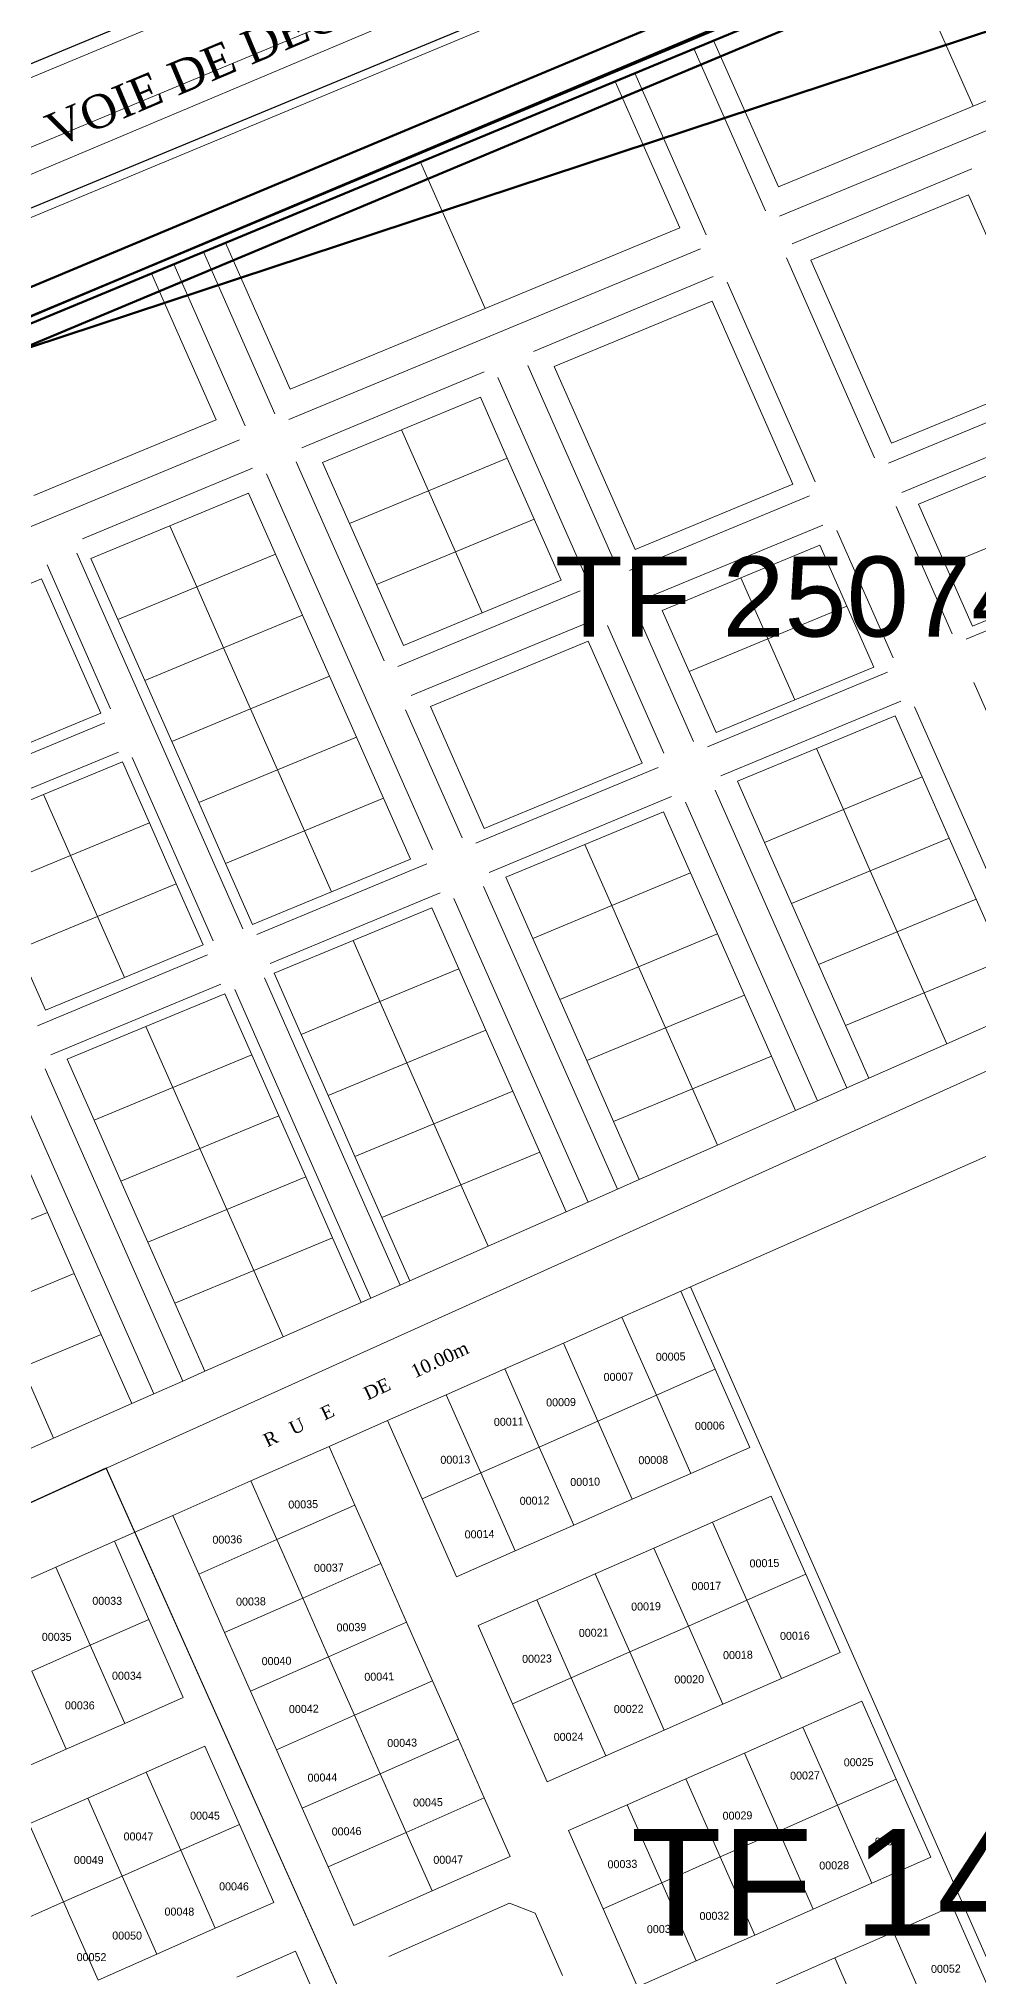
# Model space of a CAD drawing. Header units: metres. Extents: x 245232 to 248406, y 1633796 to 1637634.
# Drawn here: x 246341.7 to 246517.8, y 1637088.5 to 1637451.6 of the extents above; entities that cross this region are included whole.
import ezdxf
from ezdxf.enums import TextEntityAlignment as Align

# ---------------------------------------------------------------- set-up
doc = ezdxf.new("R2010")
doc.units = ezdxf.units.M
doc.header["$MEASUREMENT"] = 0
for name, color, linetype in [('A_revoir_niveau_0', 7, 'Continuous'), ('historique_numero_parcelle', 7, 'Continuous'), ('limites_sections', 7, 'Continuous')]:
    doc.layers.add(name, color=color, linetype=linetype)
for name, color, linetype, lineweight in [('Emprise', 1, 'Continuous', 30), ('LIMITES TITRES FONCIERS', 7, 'Continuous', 0), ('Toponymie', 7, 'Continuous', 30), ('Tracé KMS3', 7, 'Continuous', 0)]:
    doc.layers.add(name, color=color, linetype=linetype, lineweight=lineweight)
doc.layers.add('LIMITES_PARCELLES', color=7, linetype='Continuous', lineweight=0, true_color=0xffffff)
doc.styles.get("Standard").update_dxf_attribs({"font": 'txt.shx'})
doc.styles.add('Style-Arial', font='arial.ttf')
doc.styles.add('Style-FANCY', font='FANCY.shx')

msp = doc.modelspace()

# ---------------------------------------------------------------- linework, layer by layer
at = {"layer": 'A_revoir_niveau_0'}
for p, q in [((246189.292, 1637384.454), (246586.025, 1637548.822)), ((246189.292, 1637357.393), (246647.559, 1637547.255)), ((246376.496, 1637193.645), (246376.496, 1637193.645)), ((246362.822, 1637187.476), (246362.823, 1637187.476))]:
    msp.add_line(p, q, dxfattribs=at)
at = {"layer": 'A_revoir_niveau_0', "color": 7, "linetype": 'Continuous', "lineweight": 13}
for p, q in [((246302.462, 1637428.667), (246488.393, 1637505.978)), ((246308.009, 1637417.929), (246492.972, 1637494.832)), ((246313.749, 1637407.123), (246497.319, 1637483.494))]:
    msp.add_line(p, q, dxfattribs=at)
at = {"layer": 'A_revoir_niveau_0', "color": 51, "true_color": 0xf8f6b0}
for p, q in [((246372.394, 1637191.794), (246372.394, 1637191.794)), ((246366.925, 1637189.327), (246366.924, 1637189.327))]:
    msp.add_line(p, q, dxfattribs=at)
at = {"layer": 'Emprise', "color": 6, "lineweight": 53, "flags": 128}
msp.add_lwpolyline([(246654.917, 1637532.213), (246503.561, 1637468.453), (246339.308, 1637399.226), (246174.772, 1637330.677), (246009.955, 1637262.807), (245959.033, 1637241.98), (245949.066, 1637237.927), (245901.732, 1637219.096), (245867.53, 1637206.046), (245837.948, 1637195.053), (245785.258, 1637175.517), (245666.841, 1637131.695), (245404.598, 1637034.355), (245407.133, 1637027.526), (245386.779, 1637020.133)], dxfattribs=at)
at = {"layer": 'LIMITES TITRES FONCIERS', "color": 5, "linetype": 'Continuous', "lineweight": 0, "flags": 128}
for points in [[(246245.326, 1637351.013), (246242.36, 1637357.731), (246656.364, 1637529.254)], [(246740.252, 1637357.758), (246341.825, 1637178.003)]]:
    msp.add_lwpolyline(points, dxfattribs=at)
at = {"layer": 'LIMITES TITRES FONCIERS', "color": 5, "linetype": 'Continuous', "lineweight": 70, "flags": 128}
msp.add_lwpolyline([(246572.48, 1637467.836), (246547.973, 1637462.461), (246287.661, 1637376.499), (246638.272, 1637521.759), (246654.145, 1637496.847), (246645.086, 1637490.827), (246637.421, 1637485.734), (246635.978, 1637484.775), (246629.215, 1637480.28), (246616.595, 1637477.512), (246572.48, 1637467.836)], close=True, dxfattribs=at)
at = {"layer": 'limites_parcelles'}
for p, q in [((246504.724, 1637466.429), (246516.847, 1637438.979)), ((246516.847, 1637438.979), (246553.349, 1637454.102)), ((246464.526, 1637449.775), (246477.943, 1637419.395)), ((246468.223, 1637451.306), (246480.345, 1637423.856)), ((246480.538, 1637418.356), (246557.7, 1637450.324)), ((246453.437, 1637445.181), (246466.816, 1637414.886)), ((246461.863, 1637416.199), (246449.741, 1637443.649)), ((246480.345, 1637423.856), (246516.847, 1637438.979)), ((246433.691, 1637436.902), (246413.253, 1637428.494)), ((246413.253, 1637428.494), (246399.624, 1637422.886)), ((246413.253, 1637428.494), (246425.362, 1637401.076)), ((246482.912, 1637413.201), (246516.621, 1637427.222)), ((246486.407, 1637410.131), (246515.978, 1637422.382)), ((246515.978, 1637422.382), (246531.131, 1637388.07)), ((246425.362, 1637401.076), (246461.863, 1637416.199)), ((246376.737, 1637413.404), (246388.86, 1637385.953)), ((246367.034, 1637409.384), (246380.413, 1637379.089)), ((246372.578, 1637411.681), (246385.995, 1637381.301)), ((246388.59, 1637380.262), (246465.752, 1637412.23)), ((246481.85, 1637410.547), (246498.388, 1637373.101)), ((246501.56, 1637375.818), (246486.407, 1637410.131)), ((246374.998, 1637380.211), (246362.875, 1637407.661)), ((246434.426, 1637393.034), (246468.135, 1637407.055)), ((246470.733, 1637406.016), (246487.261, 1637368.591)), ((246438.354, 1637390.223), (246467.925, 1637402.474)), ((246467.925, 1637402.474), (246483.078, 1637368.161)), ((246388.86, 1637385.953), (246425.362, 1637401.076)), ((246391.021, 1637374.979), (246425.191, 1637389.192)), ((246427.789, 1637388.154), (246444.291, 1637350.788)), ((246433.365, 1637390.379), (246449.872, 1637353.001)), ((246453.507, 1637355.91), (246438.354, 1637390.223)), ((246531.131, 1637388.07), (246501.56, 1637375.818)), ((246409.707, 1637378.354), (246424.492, 1637384.48)), ((246424.492, 1637384.48), (246429.543, 1637373.042)), ((246500.983, 1637372.061), (246534.712, 1637386.035)), ((246340.807, 1637366.045), (246374.998, 1637380.211)), ((246503.493, 1637366.606), (246537.222, 1637380.581)), ((246306.345, 1637346.187), (246379.349, 1637376.433)), ((246394.921, 1637372.228), (246409.707, 1637378.354)), ((246409.707, 1637378.354), (246414.758, 1637366.916)), ((246414.758, 1637366.916), (246429.543, 1637373.042)), ((246429.543, 1637373.042), (246434.595, 1637361.604)), ((246349.924, 1637357.885), (246381.785, 1637371.138)), ((246384.383, 1637370.099), (246415.493, 1637299.655)), ((246389.959, 1637372.324), (246406.44, 1637335.007)), ((246399.972, 1637360.791), (246394.921, 1637372.228)), ((246506.611, 1637364.381), (246521.397, 1637370.506)), ((246366.274, 1637360.36), (246381.06, 1637366.485)), ((246381.06, 1637366.485), (246386.111, 1637355.048)), ((246399.972, 1637360.791), (246414.758, 1637366.916)), ((246414.758, 1637366.916), (246419.809, 1637355.479)), ((246452.467, 1637351.961), (246486.197, 1637365.935)), ((246483.078, 1637368.161), (246453.507, 1637355.91)), ((246502.429, 1637363.951), (246512.956, 1637340.112)), ((246511.663, 1637352.943), (246506.611, 1637364.381)), ((246351.489, 1637354.234), (246366.274, 1637360.36)), ((246366.274, 1637360.36), (246371.325, 1637348.922)), ((246399.972, 1637360.791), (246405.023, 1637349.353)), ((246419.809, 1637355.479), (246434.595, 1637361.604)), ((246439.646, 1637350.167), (246434.595, 1637361.604)), ((246454.977, 1637346.506), (246488.707, 1637360.481)), ((246491.302, 1637359.441), (246501.84, 1637335.58)), ((246511.663, 1637352.943), (246526.448, 1637359.069)), ((246348.862, 1637355.23), (246379.974, 1637284.783)), ((246371.325, 1637348.922), (246386.111, 1637355.048)), ((246386.111, 1637355.048), (246391.162, 1637343.61)), ((246405.023, 1637349.353), (246419.809, 1637355.479)), ((246419.809, 1637355.479), (246424.86, 1637344.041)), ((246473.344, 1637350.598), (246488.129, 1637356.723)), ((246488.129, 1637356.723), (246493.181, 1637345.286)), ((246343.286, 1637353.005), (246355.191, 1637326.048)), ((246356.54, 1637342.796), (246351.489, 1637354.234)), ((246511.663, 1637352.943), (246516.714, 1637341.505)), ((246549.262, 1637353.098), (246515.554, 1637339.073)), ((246312.677, 1637338.154), (246342.248, 1637350.406)), ((246342.248, 1637350.406), (246353.361, 1637325.24)), ((246356.54, 1637342.796), (246371.325, 1637348.922)), ((246371.325, 1637348.922), (246376.376, 1637337.485)), ((246405.023, 1637349.353), (246410.075, 1637337.915)), ((246409.035, 1637333.967), (246443.227, 1637348.133)), ((246424.86, 1637344.041), (246439.646, 1637350.167)), ((246458.558, 1637344.472), (246473.344, 1637350.598)), ((246473.344, 1637350.598), (246478.395, 1637339.16)), ((246516.714, 1637341.505), (246531.499, 1637347.631)), ((246376.376, 1637337.485), (246391.162, 1637343.61)), ((246391.162, 1637343.61), (246396.213, 1637332.173)), ((246410.075, 1637337.915), (246424.86, 1637344.041)), ((246453.913, 1637343.851), (246464.473, 1637319.94)), ((246463.609, 1637333.034), (246458.558, 1637344.472)), ((246478.395, 1637339.16), (246493.181, 1637345.286)), ((246498.232, 1637333.848), (246493.181, 1637345.286)), ((246356.54, 1637342.796), (246361.591, 1637331.359)), ((246411.545, 1637328.512), (246445.736, 1637342.678)), ((246448.332, 1637341.638), (246458.897, 1637317.714)), ((246361.591, 1637331.359), (246376.376, 1637337.485)), ((246376.376, 1637337.485), (246381.428, 1637326.047)), ((246415.126, 1637326.478), (246444.697, 1637338.729)), ((246444.697, 1637338.729), (246454.799, 1637315.854)), ((246463.609, 1637333.034), (246478.395, 1637339.16)), ((246478.395, 1637339.16), (246483.446, 1637327.723)), ((246463.609, 1637333.034), (246468.661, 1637321.597)), ((246500.778, 1637332.926), (246467.071, 1637318.901)), ((246483.446, 1637327.723), (246498.232, 1637333.848)), ((246361.591, 1637331.359), (246366.642, 1637319.921)), ((246381.428, 1637326.047), (246396.213, 1637332.173)), ((246396.213, 1637332.173), (246401.264, 1637320.735)), ((246516.997, 1637330.962), (246541.189, 1637276.183)), ((246366.642, 1637319.921), (246381.428, 1637326.047)), ((246381.428, 1637326.047), (246386.479, 1637314.609)), ((246410.481, 1637325.856), (246421.069, 1637301.881)), ((246425.228, 1637303.603), (246415.126, 1637326.478)), ((246468.661, 1637321.597), (246483.446, 1637327.723)), ((246503.283, 1637327.469), (246469.575, 1637313.445)), ((246505.88, 1637326.43), (246530.211, 1637271.336)), ((246322.245, 1637310.184), (246354.127, 1637323.393)), ((246353.361, 1637325.24), (246323.79, 1637312.989)), ((246487.487, 1637318.572), (246502.273, 1637324.698)), ((246502.273, 1637324.698), (246507.324, 1637313.261)), ((246366.642, 1637319.921), (246371.693, 1637308.484)), ((246386.479, 1637314.609), (246401.264, 1637320.735)), ((246401.264, 1637320.735), (246406.315, 1637309.297)), ((246472.702, 1637312.447), (246487.487, 1637318.572)), ((246487.487, 1637318.572), (246492.538, 1637307.135)), ((246324.754, 1637304.732), (246356.636, 1637317.94)), ((246342.616, 1637309.967), (246357.401, 1637316.093)), ((246357.401, 1637316.093), (246362.452, 1637304.655)), ((246359.231, 1637316.901), (246374.398, 1637282.557)), ((246371.693, 1637308.484), (246386.479, 1637314.609)), ((246386.479, 1637314.609), (246391.53, 1637303.172)), ((246457.836, 1637315.059), (246423.667, 1637300.843)), ((246454.799, 1637315.854), (246425.228, 1637303.603)), ((246463.897, 1637217.688), (246676.497, 1637311.562)), ((246468.514, 1637310.79), (246493.162, 1637254.977)), ((246477.753, 1637301.009), (246472.702, 1637312.447)), ((246492.538, 1637307.135), (246507.324, 1637313.261)), ((246507.324, 1637313.261), (246512.375, 1637301.823)), ((246327.83, 1637303.841), (246342.616, 1637309.967)), ((246342.616, 1637309.967), (246347.667, 1637298.529)), ((246371.693, 1637308.484), (246376.744, 1637297.046)), ((246391.53, 1637303.172), (246406.315, 1637309.297)), ((246411.367, 1637297.86), (246406.315, 1637309.297)), ((246460.34, 1637309.602), (246426.171, 1637295.386)), ((246462.938, 1637308.564), (246487.674, 1637252.553)), ((246477.753, 1637301.009), (246492.538, 1637307.135)), ((246492.538, 1637307.135), (246497.589, 1637295.697)), ((246347.667, 1637298.529), (246362.452, 1637304.655)), ((246362.452, 1637304.655), (246367.503, 1637293.217)), ((246444.055, 1637300.578), (246458.84, 1637306.704)), ((246458.84, 1637306.704), (246463.891, 1637295.266)), ((246376.744, 1637297.046), (246391.53, 1637303.172)), ((246391.53, 1637303.172), (246396.581, 1637291.734)), ((246429.269, 1637294.452), (246444.055, 1637300.578)), ((246444.055, 1637300.578), (246449.106, 1637289.141)), ((246477.753, 1637301.009), (246482.804, 1637289.571)), ((246497.589, 1637295.697), (246512.375, 1637301.823)), ((246512.375, 1637301.823), (246517.426, 1637290.385)), ((246332.881, 1637292.404), (246347.667, 1637298.529)), ((246347.667, 1637298.529), (246352.718, 1637287.092)), ((246376.744, 1637297.046), (246381.796, 1637285.608)), ((246414.432, 1637297), (246382.571, 1637283.745)), ((246396.581, 1637291.734), (246411.367, 1637297.86)), ((246352.718, 1637287.092), (246367.503, 1637293.217)), ((246372.555, 1637281.78), (246367.503, 1637293.217)), ((246425.11, 1637292.731), (246450.167, 1637235.992)), ((246434.32, 1637283.015), (246429.269, 1637294.452)), ((246449.106, 1637289.141), (246463.891, 1637295.266)), ((246463.891, 1637295.266), (246468.942, 1637283.829)), ((246482.804, 1637289.571), (246497.589, 1637295.697)), ((246497.589, 1637295.697), (246502.641, 1637284.26)), ((246381.796, 1637285.608), (246396.581, 1637291.734)), ((246416.936, 1637291.544), (246385.076, 1637278.288)), ((246419.534, 1637290.505), (246444.679, 1637233.569)), ((246434.32, 1637283.015), (246449.106, 1637289.141)), ((246449.106, 1637289.141), (246454.157, 1637277.703)), ((246482.804, 1637289.571), (246487.855, 1637278.134)), ((246502.641, 1637284.26), (246517.426, 1637290.385)), ((246517.426, 1637290.385), (246522.477, 1637278.948)), ((246337.932, 1637280.966), (246352.718, 1637287.092)), ((246352.718, 1637287.092), (246357.769, 1637275.654)), ((246400.622, 1637282.584), (246415.408, 1637288.71)), ((246415.408, 1637288.71), (246420.459, 1637277.272)), ((246357.769, 1637275.654), (246372.555, 1637281.78)), ((246385.836, 1637276.458), (246400.622, 1637282.584)), ((246400.622, 1637282.584), (246405.673, 1637271.146)), ((246434.32, 1637283.015), (246439.371, 1637271.577)), ((246454.157, 1637277.703), (246468.942, 1637283.829)), ((246468.942, 1637283.829), (246473.994, 1637272.391)), ((246487.855, 1637278.134), (246502.641, 1637284.26)), ((246502.641, 1637284.26), (246507.692, 1637272.822)), ((246337.932, 1637280.966), (246342.983, 1637269.528)), ((246373.337, 1637279.902), (246341.476, 1637266.646)), ((246487.855, 1637278.134), (246492.906, 1637266.696)), ((246507.692, 1637272.822), (246522.477, 1637278.948)), ((246342.983, 1637269.528), (246357.769, 1637275.654)), ((246384.015, 1637275.633), (246409.459, 1637218.018)), ((246390.888, 1637265.021), (246385.836, 1637276.458)), ((246405.673, 1637271.146), (246420.459, 1637277.272)), ((246420.459, 1637277.272), (246425.51, 1637265.834)), ((246439.371, 1637271.577), (246454.157, 1637277.703)), ((246454.157, 1637277.703), (246459.208, 1637266.265)), ((246375.841, 1637274.445), (246343.98, 1637261.19)), ((246361.81, 1637266.504), (246376.596, 1637272.63)), ((246376.596, 1637272.63), (246381.647, 1637261.192)), ((246378.439, 1637273.407), (246403.97, 1637215.594)), ((246390.888, 1637265.021), (246405.673, 1637271.146)), ((246405.673, 1637271.146), (246410.724, 1637259.709)), ((246439.371, 1637271.577), (246444.423, 1637260.14)), ((246459.208, 1637266.265), (246473.994, 1637272.391)), ((246473.994, 1637272.391), (246479.045, 1637260.953)), ((246492.906, 1637266.696), (246507.692, 1637272.822)), ((246507.692, 1637272.822), (246511.916, 1637263.258)), ((246526.552, 1637269.72), (246511.916, 1637263.258)), ((246347.024, 1637260.378), (246361.81, 1637266.504)), ((246361.81, 1637266.504), (246366.861, 1637255.066)), ((246390.888, 1637265.021), (246395.939, 1637253.583)), ((246410.724, 1637259.709), (246425.51, 1637265.834)), ((246425.51, 1637265.834), (246430.561, 1637254.397)), ((246444.423, 1637260.14), (246459.208, 1637266.265)), ((246459.208, 1637266.265), (246464.259, 1637254.828)), ((246492.906, 1637266.696), (246497.279, 1637256.795)), ((246352.076, 1637248.941), (246347.024, 1637260.378)), ((246366.861, 1637255.066), (246381.647, 1637261.192)), ((246381.647, 1637261.192), (246386.698, 1637249.754)), ((246444.423, 1637260.14), (246449.474, 1637248.702)), ((246464.259, 1637254.828), (246479.045, 1637260.953)), ((246479.045, 1637260.953), (246483.557, 1637250.736)), ((246511.916, 1637263.258), (246497.279, 1637256.795)), ((246363.262, 1637197.619), (246337.343, 1637256.309)), ((246342.919, 1637258.535), (246368.751, 1637200.043)), ((246395.939, 1637253.583), (246410.724, 1637259.709)), ((246410.724, 1637259.709), (246415.776, 1637248.271)), ((246497.279, 1637256.795), (246493.162, 1637254.977)), ((246352.076, 1637248.941), (246366.861, 1637255.066)), ((246366.861, 1637255.066), (246371.912, 1637243.629)), ((246395.939, 1637253.583), (246400.99, 1637242.145)), ((246415.776, 1637248.271), (246430.561, 1637254.397)), ((246430.561, 1637254.397), (246435.612, 1637242.959)), ((246449.474, 1637248.702), (246464.259, 1637254.828)), ((246464.259, 1637254.828), (246468.92, 1637244.273)), ((246493.162, 1637254.977), (246487.674, 1637252.553)), ((246371.912, 1637243.629), (246386.698, 1637249.754)), ((246386.698, 1637249.754), (246391.749, 1637238.317)), ((246483.557, 1637250.736), (246468.92, 1637244.273)), ((246487.674, 1637252.553), (246483.557, 1637250.736)), ((246352.076, 1637248.941), (246357.127, 1637237.503)), ((246400.99, 1637242.145), (246415.776, 1637248.271)), ((246415.776, 1637248.271), (246420.827, 1637236.833)), ((246449.474, 1637248.702), (246454.284, 1637237.81)), ((246338.277, 1637243.056), (246343.328, 1637231.618)), ((246357.127, 1637237.503), (246371.912, 1637243.629)), ((246371.912, 1637243.629), (246376.963, 1637232.191)), ((246400.99, 1637242.145), (246406.041, 1637230.708)), ((246420.827, 1637236.833), (246435.612, 1637242.959)), ((246435.612, 1637242.959), (246440.562, 1637231.751)), ((246468.92, 1637244.273), (246454.284, 1637237.81)), ((246376.963, 1637232.191), (246391.749, 1637238.317)), ((246391.749, 1637238.317), (246396.8, 1637226.879)), ((246357.127, 1637237.503), (246362.178, 1637226.065)), ((246406.041, 1637230.708), (246420.827, 1637236.833)), ((246420.827, 1637236.833), (246425.925, 1637225.288)), ((246450.167, 1637235.992), (246444.679, 1637233.569)), ((246454.284, 1637237.81), (246450.167, 1637235.992)), ((246328.543, 1637225.493), (246343.328, 1637231.618)), ((246343.328, 1637231.618), (246348.379, 1637220.181)), ((246362.178, 1637226.065), (246376.963, 1637232.191)), ((246376.963, 1637232.191), (246382.015, 1637220.754)), ((246440.562, 1637231.751), (246425.925, 1637225.288)), ((246444.679, 1637233.569), (246440.562, 1637231.751)), ((246406.041, 1637230.708), (246411.289, 1637218.826)), ((246362.178, 1637226.065), (246367.229, 1637214.628)), ((246382.015, 1637220.754), (246396.8, 1637226.879)), ((246396.8, 1637226.879), (246402.141, 1637214.786)), ((246425.925, 1637225.288), (246411.289, 1637218.826)), ((246333.594, 1637214.055), (246348.379, 1637220.181)), ((246348.379, 1637220.181), (246353.43, 1637208.743)), ((246367.229, 1637214.628), (246382.015, 1637220.754)), ((246382.015, 1637220.754), (246387.504, 1637208.323)), ((246409.459, 1637218.018), (246403.97, 1637215.594)), ((246411.289, 1637218.826), (246409.459, 1637218.018)), ((246462.066, 1637216.88), (246451.024, 1637212.004)), ((246463.897, 1637217.688), (246462.066, 1637216.88)), ((246462.066, 1637216.88), (246468.529, 1637202.243)), ((246585.987, 1636941.168), (246463.897, 1637217.688)), ((246367.229, 1637214.628), (246372.867, 1637201.861)), ((246402.141, 1637214.786), (246387.504, 1637208.323)), ((246403.97, 1637215.594), (246402.141, 1637214.786)), ((246451.024, 1637212.004), (246440.047, 1637207.158)), ((246457.487, 1637197.368), (246451.024, 1637212.004)), ((246338.645, 1637202.617), (246353.43, 1637208.743)), ((246353.43, 1637208.743), (246359.146, 1637195.802)), ((246387.504, 1637208.323), (246372.867, 1637201.861)), ((246440.047, 1637207.158), (246429.069, 1637202.311)), ((246446.51, 1637192.52), (246440.047, 1637207.158)), ((246338.645, 1637202.617), (246344.509, 1637189.339)), ((246372.867, 1637201.861), (246368.751, 1637200.043)), ((246429.069, 1637202.311), (246418.091, 1637197.464)), ((246435.532, 1637187.673), (246429.069, 1637202.311)), ((246468.529, 1637202.243), (246457.487, 1637197.368)), ((246468.529, 1637202.243), (246474.992, 1637187.606)), ((246368.751, 1637200.043), (246363.262, 1637197.619)), ((246359.146, 1637195.802), (246344.509, 1637189.339)), ((246363.262, 1637197.619), (246359.146, 1637195.802)), ((246418.091, 1637197.464), (246407.114, 1637192.617)), ((246424.555, 1637182.826), (246418.091, 1637197.464)), ((246457.487, 1637197.368), (246446.51, 1637192.52)), ((246463.95, 1637182.731), (246457.487, 1637197.368)), ((246407.114, 1637192.617), (246396.136, 1637187.77)), ((246413.577, 1637177.979), (246407.114, 1637192.617)), ((246446.51, 1637192.52), (246435.532, 1637187.673)), ((246452.973, 1637177.884), (246446.51, 1637192.52)), ((246344.509, 1637189.339), (246329.872, 1637182.876)), ((246396.136, 1637187.77), (246381.499, 1637181.307)), ((246400.984, 1637176.791), (246396.136, 1637187.77)), ((246435.532, 1637187.673), (246424.555, 1637182.826)), ((246441.995, 1637173.037), (246435.532, 1637187.673)), ((246474.992, 1637187.606), (246463.95, 1637182.731)), ((246381.499, 1637181.307), (246366.863, 1637174.845)), ((246386.347, 1637170.328), (246381.499, 1637181.307)), ((246424.555, 1637182.826), (246413.577, 1637177.979)), ((246431.018, 1637168.189), (246424.555, 1637182.826)), ((246463.95, 1637182.731), (246452.973, 1637177.884)), ((246400.984, 1637176.791), (246386.347, 1637170.328)), ((246405.831, 1637165.813), (246400.984, 1637176.791)), ((246420.04, 1637163.342), (246413.577, 1637177.979)), ((246452.973, 1637177.884), (246441.995, 1637173.037)), ((246467.989, 1637173.583), (246479.031, 1637178.458)), ((246479.031, 1637178.458), (246485.494, 1637163.822)), ((246366.863, 1637174.845), (246355.885, 1637169.998)), ((246371.711, 1637163.865), (246366.863, 1637174.845)), ((246441.995, 1637173.037), (246431.018, 1637168.189)), ((246467.989, 1637173.583), (246457.012, 1637168.736)), ((246474.452, 1637158.946), (246467.989, 1637173.583)), ((246355.885, 1637169.998), (246344.907, 1637165.151)), ((246362.349, 1637155.359), (246355.885, 1637169.998)), ((246386.347, 1637170.328), (246371.711, 1637163.865)), ((246391.195, 1637159.351), (246386.347, 1637170.328)), ((246405.831, 1637165.813), (246391.195, 1637159.351)), ((246410.678, 1637154.836), (246405.831, 1637165.813)), ((246431.018, 1637168.189), (246420.04, 1637163.342)), ((246457.012, 1637168.736), (246446.034, 1637163.889)), ((246463.475, 1637154.099), (246457.012, 1637168.736)), ((246344.907, 1637165.151), (246333.93, 1637160.304)), ((246351.372, 1637150.511), (246344.907, 1637165.151)), ((246376.558, 1637152.888), (246371.711, 1637163.865)), ((246446.034, 1637163.889), (246435.057, 1637159.042)), ((246452.497, 1637149.252), (246446.034, 1637163.889)), ((246485.494, 1637163.822), (246474.452, 1637158.946)), ((246485.494, 1637163.822), (246491.957, 1637149.185)), ((246391.195, 1637159.351), (246376.558, 1637152.888)), ((246396.042, 1637148.373), (246391.195, 1637159.351)), ((246424.079, 1637154.194), (246435.057, 1637159.042)), ((246441.52, 1637144.405), (246435.057, 1637159.042)), ((246474.452, 1637158.946), (246463.475, 1637154.099)), ((246480.915, 1637144.31), (246474.452, 1637158.946)), ((246362.349, 1637155.359), (246351.372, 1637150.511)), ((246368.812, 1637140.722), (246362.349, 1637155.359)), ((246410.678, 1637154.836), (246396.042, 1637148.373)), ((246415.526, 1637143.859), (246410.678, 1637154.836)), ((246381.405, 1637141.91), (246376.558, 1637152.888)), ((246430.542, 1637139.558), (246424.079, 1637154.194)), ((246463.475, 1637154.099), (246452.497, 1637149.252)), ((246469.938, 1637139.463), (246463.475, 1637154.099)), ((246351.372, 1637150.511), (246340.394, 1637145.664)), ((246357.835, 1637135.875), (246351.372, 1637150.511)), ((246396.042, 1637148.373), (246381.405, 1637141.91)), ((246400.889, 1637137.396), (246396.042, 1637148.373)), ((246452.497, 1637149.252), (246441.52, 1637144.405)), ((246458.96, 1637134.615), (246452.497, 1637149.252)), ((246491.957, 1637149.185), (246480.915, 1637144.31)), ((246346.857, 1637131.028), (246340.394, 1637145.664)), ((246415.526, 1637143.859), (246400.889, 1637137.396)), ((246420.373, 1637132.881), (246415.526, 1637143.859)), ((246441.52, 1637144.405), (246430.542, 1637139.558)), ((246447.983, 1637129.768), (246441.52, 1637144.405)), ((246480.915, 1637144.31), (246469.938, 1637139.463)), ((246357.835, 1637135.875), (246368.812, 1637140.722)), ((246386.252, 1637130.933), (246381.405, 1637141.91)), ((246400.889, 1637137.396), (246386.252, 1637130.933)), ((246405.736, 1637126.418), (246400.889, 1637137.396)), ((246437.005, 1637124.921), (246430.542, 1637139.558)), ((246469.938, 1637139.463), (246458.96, 1637134.615)), ((246484.954, 1637135.162), (246495.996, 1637140.037)), ((246495.996, 1637140.037), (246502.459, 1637125.401)), ((246357.835, 1637135.875), (246346.857, 1637131.028)), ((246420.373, 1637132.881), (246405.736, 1637126.418)), ((246425.22, 1637121.904), (246420.373, 1637132.881)), ((246458.96, 1637134.615), (246447.983, 1637129.768)), ((246484.954, 1637135.162), (246473.977, 1637130.315)), ((246491.417, 1637120.525), (246484.954, 1637135.162)), ((246346.857, 1637131.028), (246335.88, 1637126.181)), ((246372.851, 1637131.574), (246361.874, 1637126.727)), ((246379.314, 1637116.937), (246372.851, 1637131.574)), ((246391.099, 1637119.955), (246386.252, 1637130.933)), ((246447.983, 1637129.768), (246437.005, 1637124.921)), ((246473.977, 1637130.315), (246462.999, 1637125.467)), ((246480.44, 1637115.678), (246473.977, 1637130.315)), ((246361.874, 1637126.727), (246350.896, 1637121.88)), ((246368.337, 1637112.09), (246361.874, 1637126.727)), ((246405.736, 1637126.418), (246391.099, 1637119.955)), ((246410.583, 1637115.441), (246405.736, 1637126.418)), ((246462.999, 1637125.467), (246452.022, 1637120.62)), ((246469.462, 1637110.831), (246462.999, 1637125.467)), ((246502.459, 1637125.401), (246491.417, 1637120.525)), ((246502.459, 1637125.401), (246508.922, 1637110.764)), ((246350.896, 1637121.88), (246339.919, 1637117.033)), ((246357.359, 1637107.243), (246350.896, 1637121.88)), ((246395.947, 1637108.978), (246391.099, 1637119.955)), ((246425.22, 1637121.904), (246410.583, 1637115.441)), ((246430.067, 1637110.926), (246425.22, 1637121.904)), ((246441.044, 1637115.773), (246452.022, 1637120.62)), ((246458.485, 1637105.984), (246452.022, 1637120.62)), ((246491.417, 1637120.525), (246480.44, 1637115.678)), ((246497.88, 1637105.888), (246491.417, 1637120.525)), ((246346.382, 1637102.396), (246339.919, 1637117.033)), ((246379.314, 1637116.937), (246368.337, 1637112.09)), ((246385.777, 1637102.301), (246379.314, 1637116.937)), ((246410.583, 1637115.441), (246395.947, 1637108.978)), ((246415.43, 1637104.463), (246410.583, 1637115.441)), ((246447.507, 1637101.137), (246441.044, 1637115.773)), ((246480.44, 1637115.678), (246469.462, 1637110.831)), ((246486.903, 1637101.041), (246480.44, 1637115.678)), ((246368.337, 1637112.09), (246357.359, 1637107.243)), ((246374.8, 1637097.454), (246368.337, 1637112.09)), ((246400.794, 1637098), (246395.947, 1637108.978)), ((246415.43, 1637104.463), (246430.067, 1637110.926)), ((246469.462, 1637110.831), (246458.485, 1637105.984)), ((246475.925, 1637096.194), (246469.462, 1637110.831)), ((246508.922, 1637110.764), (246497.88, 1637105.888)), ((246357.359, 1637107.243), (246346.382, 1637102.396)), ((246363.822, 1637092.606), (246357.359, 1637107.243)), ((246415.43, 1637104.463), (246400.794, 1637098)), ((246458.485, 1637105.984), (246447.507, 1637101.137)), ((246464.948, 1637091.347), (246458.485, 1637105.984)), ((246497.88, 1637105.888), (246486.903, 1637101.041)), ((246346.382, 1637102.396), (246335.404, 1637097.549)), ((246352.845, 1637087.759), (246346.382, 1637102.396)), ((246374.8, 1637097.454), (246385.777, 1637102.301)), ((246429.973, 1637102.139), (246407.35, 1637092.15)), ((246434.767, 1637100.282), (246429.973, 1637102.139)), ((246439.909, 1637088.637), (246434.767, 1637100.282)), ((246453.97, 1637086.5), (246447.507, 1637101.137)), ((246486.903, 1637101.041), (246475.925, 1637096.194)), ((246501.919, 1637096.741), (246512.961, 1637101.616)), ((246512.961, 1637101.616), (246519.424, 1637086.979)), ((246374.8, 1637097.454), (246363.822, 1637092.606)), ((246501.919, 1637096.741), (246490.942, 1637091.893)), ((246508.382, 1637082.104), (246501.919, 1637096.741)), ((246389.816, 1637093.153), (246378.839, 1637088.306)), ((246396.279, 1637078.516), (246389.816, 1637093.153)), ((246475.925, 1637096.194), (246464.948, 1637091.347)), ((246363.822, 1637092.606), (246352.845, 1637087.759)), ((246464.948, 1637091.347), (246453.97, 1637086.5)), ((246490.942, 1637091.893), (246479.964, 1637087.046)), ((246497.405, 1637077.257), (246490.942, 1637091.893))]:
    msp.add_line(p, q, dxfattribs=at)
at = {"layer": 'limites_sections', "lineweight": 13}
for p, q in [((246245.476, 1637386.334), (246644.145, 1637554.233)), ((246354.338, 1637183.769), (246325.071, 1637170.444)), ((246454.308, 1636960.02), (246354.338, 1637183.769))]:
    msp.add_line(p, q, dxfattribs=at)
at = {"layer": 'limites_sections', "lineweight": 13, "flags": 128}
msp.add_lwpolyline([(246051.979, 1637305.254), (246249.188, 1637387.84), (246328.763, 1637172.005), (246354.383, 1637183.669), (246454.308, 1636960.02), (246454.308, 1636960.02), (246507.829, 1636952.358), (246491.152, 1636841.051), (246406.082, 1636907.201), (246329.51, 1636911.002), (246256.395, 1636887.255), (246213.901, 1636838.511), (246204.527, 1636787.268), (246222.025, 1636721.652), (246223.275, 1636626.665), (246216.401, 1636608.543), (246149.535, 1636592.295), (246070.07, 1636609.373)], dxfattribs=at)
at = {"layer": 'Tracé KMS3', "color": 3, "lineweight": 53}
for p, q in [((246653.066, 1637535.997, -8.862), (246239.077, 1637362.749, -8.862)), ((246657.468, 1637526.998, -8.862), (246242.937, 1637353.525, -8.862))]:
    msp.add_line(p, q, dxfattribs=at)
at = {"layer": 'Tracé KMS3', "color": 3, "lineweight": 53, "elevation": -8.862, "flags": 128}
msp.add_lwpolyline([(246655.267, 1637531.498), (246241.007, 1637358.137)], dxfattribs=at)

# ---------------------------------------------------------------- texts
at = {"layer": 'historique_numero_parcelle', "color": 3, "style": 'Style-FANCY'}
for s, rotation, p in [('00005', 1.12961, (246460.16, 1637204.611)), ('00007', 1.12961, (246450.383, 1637200.836)), ('00007', 1.12961, (246450.383, 1637200.836)), ('00009', 1.12961, (246439.613, 1637196.071)), ('00009', 1.12961, (246439.613, 1637196.071)), ('00011', 1.12961, (246429.807, 1637192.418)), ('00011', 1.12961, (246429.807, 1637192.418)), ('00006', 1.12961, (246467.502, 1637191.662)), ('00006', 1.12961, (246467.502, 1637191.662)), ('00013', 1.12961, (246419.786, 1637185.312)), ('00013', 1.12961, (246419.786, 1637185.312)), ('00008', 1.12961, (246456.904, 1637185.237)), ('00008', 1.12961, (246456.904, 1637185.237)), ('00010', 1.12961, (246444.133, 1637181.149)), ('00035', 1.12961, (246391.285, 1637176.93)), ('00035', 1.12961, (246391.285, 1637176.93)), ('00012', 1.12961, (246434.656, 1637177.625)), ('00036', 1.12961, (246377.056, 1637170.329)), ('00036', 1.12961, (246377.056, 1637170.329)), ('00014', 1.12961, (246424.339, 1637171.337)), ('00014', 1.12961, (246424.339, 1637171.337)), ('00037', 1.12961, (246396.089, 1637165.044)), ('00037', 1.12961, (246396.089, 1637165.044)), ('00015', 1.12961, (246477.742, 1637165.895)), ('00017', 1.12961, (246466.854, 1637161.625)), ('00033', 359.8677, (246354.546, 1637158.839, 0)), ('00038', 1.12961, (246381.488, 1637158.713)), ('00038', 1.12961, (246381.488, 1637158.713)), ('00019', 1.12961, (246455.542, 1637157.798)), ('00039', 1.12961, (246400.329, 1637153.885)), ('00039', 1.12961, (246400.329, 1637153.885)), ('00035', 359.8677, (246345.081, 1637152.087, 0)), ('00021', 1.12961, (246445.733, 1637152.865)), ('00016', 1.12961, (246483.449, 1637152.294)), ('00040', 1.12961, (246386.286, 1637147.565)), ('00040', 1.12961, (246386.286, 1637147.565)), ('00023', 1.12961, (246435.105, 1637147.995)), ('00023', 1.12961, (246435.105, 1637147.995)), ('00018', 1.12961, (246472.77, 1637148.698)), ('00034', 359.8677, (246358.238, 1637144.798, 0)), ('00041', 1.12961, (246405.536, 1637144.637)), ('00020', 1.12961, (246463.638, 1637144.123)), ('00020', 1.12961, (246463.638, 1637144.123)), ('00036', 359.8677, (246349.411, 1637139.246, 0)), ('00042', 1.12961, (246391.396, 1637138.583)), ('00022', 1.12961, (246452.293, 1637138.575)), ('00022', 1.12961, (246452.293, 1637138.575)), ('00043', 1.12961, (246409.832, 1637132.226)), ('00043', 1.12961, (246409.832, 1637132.226)), ('00024', 1.12961, (246441.029, 1637133.357)), ('00025', 1.12961, (246495.396, 1637128.602)), ('00025', 1.12961, (246495.396, 1637128.602)), ('00044', 1.12961, (246394.895, 1637125.731)), ('00044', 1.12961, (246394.895, 1637125.731)), ('00027', 1.12961, (246485.338, 1637126.105)), ('00027', 1.12961, (246485.338, 1637126.105)), ('00045', 359.8677, (246372.872, 1637118.571, 0)), ('00045', 1.12961, (246414.663, 1637121.067)), ('00045', 1.12961, (246414.663, 1637121.067)), ('00029', 1.12961, (246472.688, 1637118.599)), ('00029', 1.12961, (246472.688, 1637118.599)), ('00047', 359.8677, (246360.41, 1637114.671, 0)), ('00046', 1.12961, (246399.415, 1637115.645)), ('00046', 1.12961, (246399.415, 1637115.645)), ('00031', 1.12961, (246461.609, 1637114.793)), ('00031', 1.12961, (246461.609, 1637114.793)), ('00049', 359.8677, (246351.091, 1637110.258, 0)), ('00047', 1.12961, (246418.47, 1637110.328)), ('00047', 1.12961, (246418.47, 1637110.328)), ('00026', 1.12961, (246501.213, 1637113.752)), ('00026', 1.12961, (246501.213, 1637113.752)), ('00033', 1.12961, (246451.121, 1637109.499)), ('00033', 1.12961, (246451.121, 1637109.499)), ('00028', 1.12961, (246490.81, 1637109.262)), ('00028', 1.12961, (246490.81, 1637109.262)), ('00046', 359.8677, (246378.312, 1637105.316, 0)), ('00030', 1.12961, (246479.684, 1637104.958)), ('00030', 1.12961, (246479.684, 1637104.958)), ('00048', 359.8677, (246368.077, 1637100.588, 0)), ('00032', 1.12961, (246468.364, 1637099.796)), ('00050', 359.8677, (246358.281, 1637096.097, 0)), ('00034', 1.12961, (246458.493, 1637097.329)), ('00034', 1.12961, (246458.493, 1637097.329)), ('00052', 359.8677, (246351.608, 1637092.056, 0)), ('00052', 1.12961, (246511.749, 1637089.877))]:
    msp.add_text(s, height=1.5, rotation=rotation, dxfattribs=at).set_placement(p, align=Align.MIDDLE_CENTER)
at = {"layer": 'LIMITES TITRES FONCIERS', "color": 5, "linetype": 'Continuous', "lineweight": 0, "style": 'Style-Arial'}
msp.add_text('TF 25074/DP', height=15, dxfattribs=at).set_placement((246438.428, 1637354.586), align=Align.TOP_LEFT)
at = {"layer": 'LIMITES TITRES FONCIERS', "color": 1, "linetype": 'Continuous', "lineweight": 0, "style": 'Style-Arial'}
msp.add_text('TF 14140/DP', height=20, dxfattribs=at).set_placement((246452.655, 1637116.052), align=Align.TOP_LEFT)
at = {"layer": 'toponymie', "lineweight": 0, "insert": (246468.599, 1637483.218), "char_height": 6.24, "width": 157.30881, "attachment_point": 9, "rotation": 22.84075}
msp.add_mtext('\\fTimes New Roman|b0|i0|c00|p23;\\A1;VOIE DE DEGAGEMENT NORD', dxfattribs=at)
msp.add_mtext('\\fTimes New Roman|b0|i0|c00|p23;\\A1;VOIE DE DEGAGEMENT NORD', dxfattribs=at)
at = {"layer": 'toponymie', "color": 7, "lineweight": 0, "insert": (246384.59, 1637187.553), "char_height": 2.5, "attachment_point": 7, "rotation": 25.04843, "line_spacing_factor": 0.6}
msp.add_mtext('\\fSylfaen|b0|i0|c00|p23;R   U    E       DE     10.00m', dxfattribs=at)

doc.saveas('drawing.dxf')
